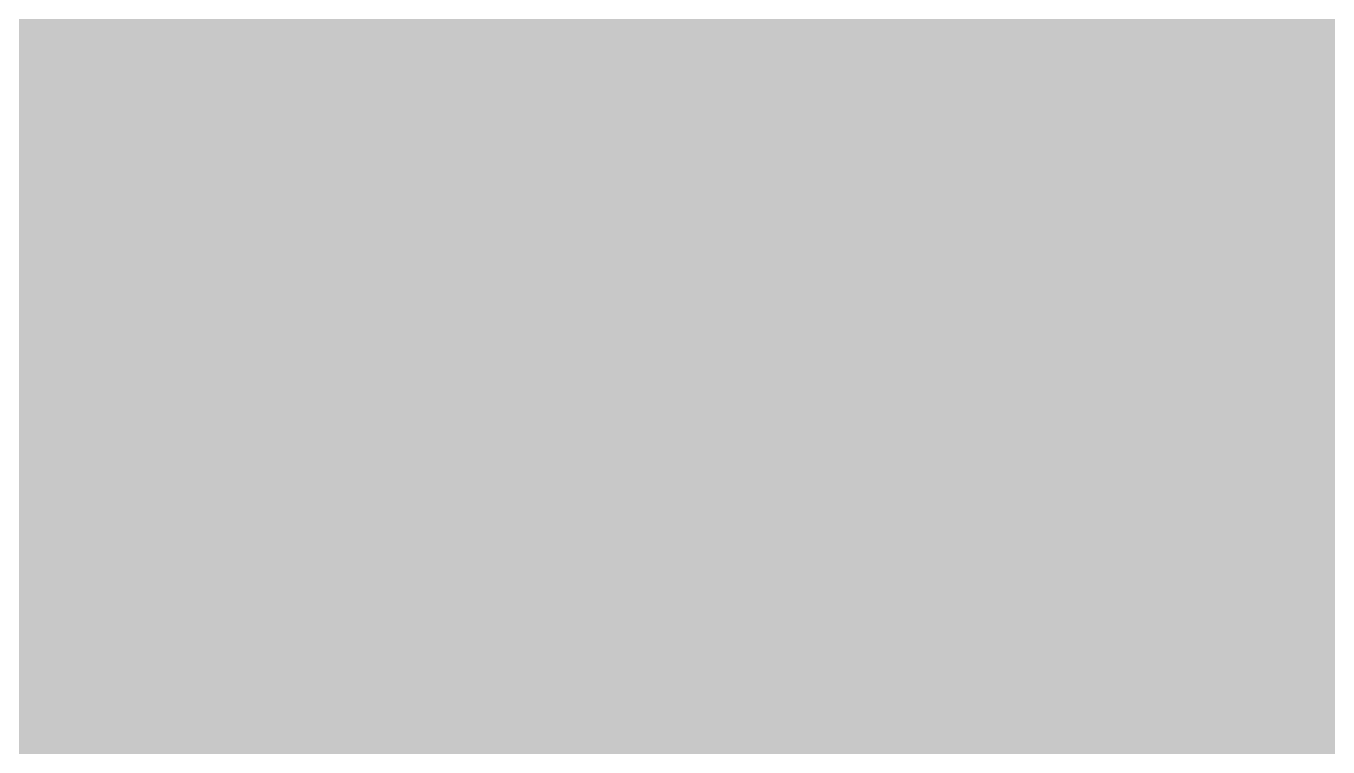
# Model space of a CAD drawing. Header units: inches. Extents: x -2 to 343, y -53 to 63.
# Drawn here: x 37.447 to 38.273, y -29.783 to -29.325 of the extents above; entities that cross this region are included whole.
import ezdxf

# ---------------------------------------------------------------- set-up
doc = ezdxf.new("R2010")
doc.units = ezdxf.units.IN
for name, color, linetype in [('Board Outline', 216, 'Continuous'), ('Bottom Layer', 5, 'Continuous'), ('Bottom Overlay', 54, 'Continuous'), ('Top Layer', 1, 'Continuous')]:
    doc.layers.add(name, color=color, linetype=linetype)

msp = doc.modelspace()

# ---------------------------------------------------------------- hatches: boundary and pattern name
at = {"layer": 'Bottom Layer'}
msp.add_hatch(color=5, dxfattribs=at).paths.add_polyline_path([(49.7332, -28.3718), (48.133, -28.3718), (45.6225, -30.8823), (45.59328, -30.87447), (45.19038, -30.82143), (44.78402, -30.82143), (44.38112, -30.87447), (43.9886, -30.97965), (43.61316, -31.13516), (43.26124, -31.33835), (42.93884, -31.58573), (42.65149, -31.87308), (42.40411, -32.19547), (42.20093, -32.54739), (42.04542, -32.92283), (41.94024, -33.31535), (41.8872, -33.71825), (41.8872, -34.12462), (41.94024, -34.52751), (41.94807, -34.55673), (41.94807, -37.8206), (37.4142, -37.8206), (37.4142, -29.464), (43.3324, -23.5458), (43.3324, -19.38761), (34.02522, -19.38761), (34.0087, -19.36289), (34.0087, -17.71844), (33.99614, -17.68812), (33.99614, -17.56604), (33.87406, -17.56604), (33.84374, -17.55348), (32.95041, -17.55348), (32.92934, -17.53941), (32.92934, -16.27064), (31.40534, -16.27064), (31.40534, -17.46444), (31.40534, -18.75984), (32.78545, -18.75984), (32.78545, -19.36289), (32.76893, -19.38761), (28.76374, -19.38761), (28.76374, -17.71844), (30.2514, -17.71844), (30.2514, -11.684), (49.7332, -11.684)])
at = {"layer": 'Top Layer'}
msp.add_hatch(color=1, dxfattribs=at).paths.add_polyline_path([(40.3774, -28.40826), (40.73464, -28.7655), (42.79782, -28.7655), (42.79782, -29.90585), (42.79517, -29.9085), (39.2531, -29.9085), (34.4652, -34.6964), (34.4652, -36.83), (28.681, -36.83), (28.681, -34.6964), (30.2768, -34.6964), (33.655, -31.3182), (33.655, -26.2382), (34.2644, -25.6288), (40.3774, -25.6288)])

# ---------------------------------------------------------------- linework, layer by layer
at = {"layer": 'Board Outline'}
msp.add_lwpolyline([(49.77205, 6.34762, 0.254, 0.254, -0.6504), (32.11751, -53.05466, 0.254, 0.254, 0)], format="xyseb", dxfattribs=at)
at = {"layer": 'Bottom Overlay'}
for points in [[(37.71414, -29.31279, 0.0254, 0.0254, 0), (38.37454, -29.31279, 0.0254, 0.0254, 0)], [(37.68874, -29.33819, 0.0254, 0.0254, 0), (38.34914, -29.33819, 0.0254, 0.0254, 0)], [(37.66334, -29.36359, 0.0254, 0.0254, 0), (38.32374, -29.36359, 0.0254, 0.0254, 0)], [(37.66334, -29.38899, 0.0254, 0.0254, 0), (38.29834, -29.38899, 0.0254, 0.0254, 0)], [(37.56174, -29.41439, 0.0254, 0.0254, 0), (37.58714, -29.41439, 0.0254, 0.0254, 0)], [(37.63794, -29.41439, 0.0254, 0.0254, 0), (38.29834, -29.41439, 0.0254, 0.0254, 0)], [(37.61254, -29.43979, 0.0254, 0.0254, 0), (38.27294, -29.43979, 0.0254, 0.0254, 0)], [(37.58714, -29.46519, 0.0254, 0.0254, 0), (38.24754, -29.46519, 0.0254, 0.0254, 0)], [(37.58714, -29.49059, 0.0254, 0.0254, 0), (38.24754, -29.49059, 0.0254, 0.0254, 0)], [(37.56174, -29.51599, 0.0254, 0.0254, 0), (38.22214, -29.51599, 0.0254, 0.0254, 0)], [(37.53634, -29.54139, 0.0254, 0.0254, 0), (38.19674, -29.54139, 0.0254, 0.0254, 0)], [(37.51094, -29.56679, 0.0254, 0.0254, 0), (38.22214, -29.56679, 0.0254, 0.0254, 0)], [(37.48554, -29.59219, 0.0254, 0.0254, 0), (38.17134, -29.59219, 0.0254, 0.0254, 0)], [(37.46014, -29.61759, 0.0254, 0.0254, 0), (38.14594, -29.61759, 0.0254, 0.0254, 0)], [(37.46014, -29.64299, 0.0254, 0.0254, 0), (38.12054, -29.64299, 0.0254, 0.0254, 0)], [(37.43474, -29.66839, 0.0254, 0.0254, 0), (38.12054, -29.66839, 0.0254, 0.0254, 0)], [(37.40934, -29.69379, 0.0254, 0.0254, 0), (38.09514, -29.69379, 0.0254, 0.0254, 0)], [(37.38394, -29.71919, 0.0254, 0.0254, 0), (38.06974, -29.71919, 0.0254, 0.0254, 0)], [(38.09514, -29.71919, 0.0254, 0.0254, 0), (38.12054, -29.71919, 0.0254, 0.0254, 0)], [(37.35854, -29.74459, 0.0254, 0.0254, 0), (38.04434, -29.74459, 0.0254, 0.0254, 0)], [(37.33314, -29.76999, 0.0254, 0.0254, 0), (38.01894, -29.76999, 0.0254, 0.0254, 0)]]:
    msp.add_lwpolyline(points, format="xyseb", dxfattribs=at)
for points in [[(37.70779, -29.31279, 0.0127, 0.0127, 1), (37.72049, -29.31279, 0.0127, 0.0127, 1)], [(37.68239, -29.33819, 0.0127, 0.0127, 1), (37.69509, -29.33819, 0.0127, 0.0127, 1)], [(37.65699, -29.36359, 0.0127, 0.0127, 1), (37.66969, -29.36359, 0.0127, 0.0127, 1)], [(37.65699, -29.38899, 0.0127, 0.0127, 1), (37.66969, -29.38899, 0.0127, 0.0127, 1)], [(37.55539, -29.41439, 0.0127, 0.0127, 1), (37.56809, -29.41439, 0.0127, 0.0127, 1)], [(37.58079, -29.41439, 0.0127, 0.0127, 1), (37.59349, -29.41439, 0.0127, 0.0127, 1)], [(37.63159, -29.41439, 0.0127, 0.0127, 1), (37.64429, -29.41439, 0.0127, 0.0127, 1)], [(37.60619, -29.43979, 0.0127, 0.0127, 1), (37.61889, -29.43979, 0.0127, 0.0127, 1)], [(38.26659, -29.43979, 0.0127, 0.0127, 1), (38.27929, -29.43979, 0.0127, 0.0127, 1)], [(37.58079, -29.46519, 0.0127, 0.0127, 1), (37.59349, -29.46519, 0.0127, 0.0127, 1)], [(38.24119, -29.46519, 0.0127, 0.0127, 1), (38.25389, -29.46519, 0.0127, 0.0127, 1)], [(37.58079, -29.49059, 0.0127, 0.0127, 1), (37.59349, -29.49059, 0.0127, 0.0127, 1)], [(38.24119, -29.49059, 0.0127, 0.0127, 1), (38.25389, -29.49059, 0.0127, 0.0127, 1)], [(37.55539, -29.51599, 0.0127, 0.0127, 1), (37.56809, -29.51599, 0.0127, 0.0127, 1)], [(38.21579, -29.51599, 0.0127, 0.0127, 1), (38.22849, -29.51599, 0.0127, 0.0127, 1)], [(37.52999, -29.54139, 0.0127, 0.0127, 1), (37.54269, -29.54139, 0.0127, 0.0127, 1)], [(38.19039, -29.54139, 0.0127, 0.0127, 1), (38.20309, -29.54139, 0.0127, 0.0127, 1)], [(37.50459, -29.56679, 0.0127, 0.0127, 1), (37.51729, -29.56679, 0.0127, 0.0127, 1)], [(38.21579, -29.56679, 0.0127, 0.0127, 1), (38.22849, -29.56679, 0.0127, 0.0127, 1)], [(37.47919, -29.59219, 0.0127, 0.0127, 1), (37.49189, -29.59219, 0.0127, 0.0127, 1)], [(38.16499, -29.59219, 0.0127, 0.0127, 1), (38.17769, -29.59219, 0.0127, 0.0127, 1)], [(37.45379, -29.61759, 0.0127, 0.0127, 1), (37.46649, -29.61759, 0.0127, 0.0127, 1)], [(38.13959, -29.61759, 0.0127, 0.0127, 1), (38.15229, -29.61759, 0.0127, 0.0127, 1)], [(37.45379, -29.64299, 0.0127, 0.0127, 1), (37.46649, -29.64299, 0.0127, 0.0127, 1)], [(38.11419, -29.64299, 0.0127, 0.0127, 1), (38.12689, -29.64299, 0.0127, 0.0127, 1)], [(38.11419, -29.66839, 0.0127, 0.0127, 1), (38.12689, -29.66839, 0.0127, 0.0127, 1)], [(38.08879, -29.69379, 0.0127, 0.0127, 1), (38.10149, -29.69379, 0.0127, 0.0127, 1)], [(38.06339, -29.71919, 0.0127, 0.0127, 1), (38.07609, -29.71919, 0.0127, 0.0127, 1)], [(38.08879, -29.71919, 0.0127, 0.0127, 1), (38.10149, -29.71919, 0.0127, 0.0127, 1)], [(38.11419, -29.71919, 0.0127, 0.0127, 1), (38.12689, -29.71919, 0.0127, 0.0127, 1)], [(38.03799, -29.74459, 0.0127, 0.0127, 1), (38.05069, -29.74459, 0.0127, 0.0127, 1)], [(38.01259, -29.76999, 0.0127, 0.0127, 1), (38.02529, -29.76999, 0.0127, 0.0127, 1)]]:
    msp.add_lwpolyline(points, format="xyseb", close=True, dxfattribs=at)

doc.saveas('drawing.dxf')
